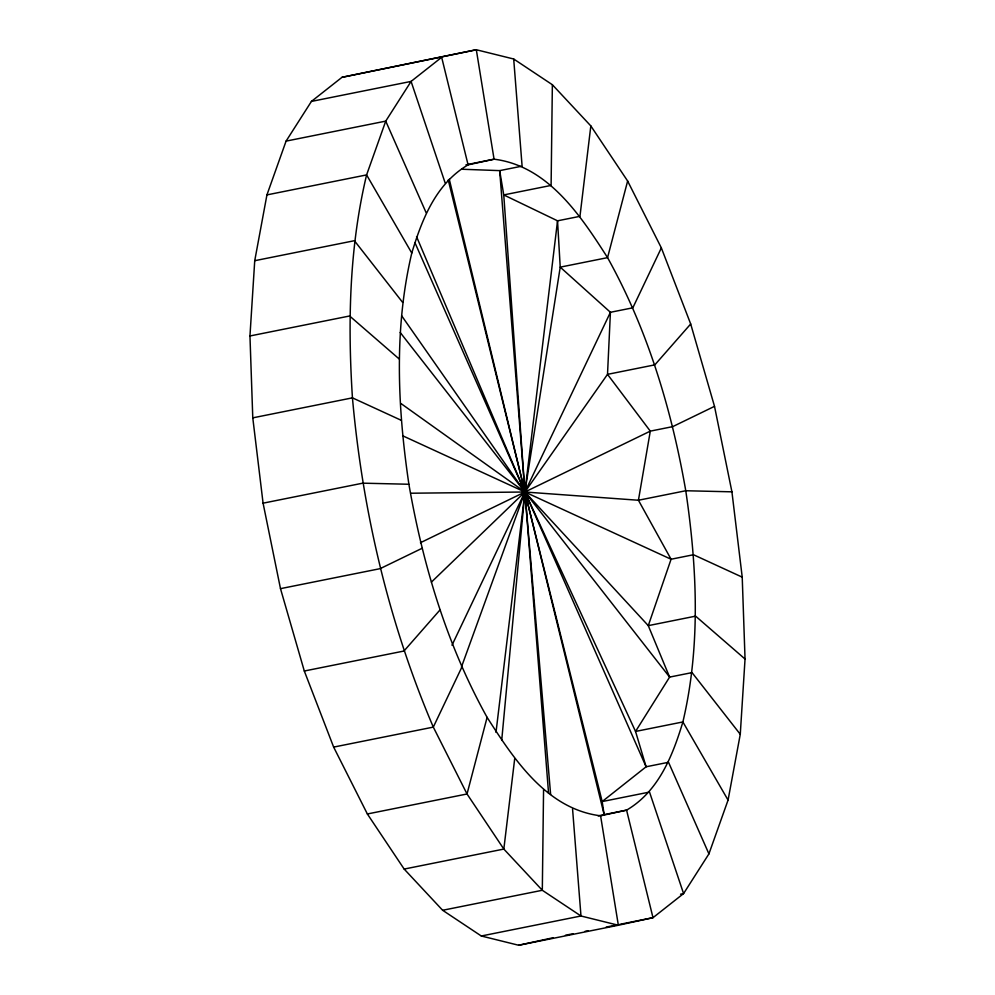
<?xml version="1.0" encoding="UTF-8"?>
<svg xmlns="http://www.w3.org/2000/svg" width="995" height="995" viewBox="0 0 995 995"><rect width="100%" height="100%" fill="white"/><g stroke="black" fill="none" stroke-linecap="round" stroke-linejoin="round"><path stroke-width="1.49" d="M543.568 789.582L542.312 890.276L580.981 915.997L618.355 925.25L652.994 917.688L683.577 893.585L708.925 853.884L728.066 800.104L740.268 734.298L745.044 659.026L742.22 577.15L731.922 491.828L714.51 406.346L690.692 323.984L661.352 247.904L627.634 181.028L590.831 125.93L552.362 84.724L513.694 59.003L476.319 49.75L342.006 77.311L311.423 101.415L286.075 141.116L266.934 194.896L254.732 260.702L249.956 335.974L252.78 417.85L263.078 503.171L280.49 588.654L304.308 671.016L333.648 747.096L367.366 813.972L404.169 869.07L442.638 910.276L481.306 935.996L518.681 945.25L618.355 925.25L600.594 815.813C546.715 809.097 513.992 759.359 487.102 717.358C446.966 645.208 422.987 565.309 408.895 484.254C397.577 407.751 393.883 328.872 411.781 253.053C421.979 219.273 436.108 183.54 468.085 164.859L494.067 159.188C547.947 165.916 580.67 215.641 607.559 257.643C647.708 329.793 671.675 409.691 685.766 490.746C697.085 567.262 700.791 646.128 682.881 721.947C672.695 755.727 658.553 791.46 626.576 810.141L600.594 815.813M552.362 84.724L551.106 185.418L503.756 194.92L524.912 492.003L550.633 794.458M501.704 740.442L524.912 492.003L560.222 267.145L557.536 220.815L503.756 194.92L499.677 170.63L461.854 169.237M495.995 732.37L557.536 220.815L579.961 216.325L590.831 125.93M514.701 758.688L503.831 849.071L542.312 890.276L442.638 910.276M487.102 717.358L467.028 793.985L503.831 849.071L404.169 869.07M627.634 181.028L607.559 257.643L560.222 267.145L610.42 312.293L607.51 374.356L524.912 492.003L431.42 582.1M461.444 667.048L524.912 492.003L449.28 179.262M451.991 645.233L610.42 312.293L632.845 307.803L661.352 247.904M461.817 667.21L433.31 727.109L467.028 793.985L367.366 813.972M439.815 610.146L403.97 651.029L304.308 671.016M690.692 323.984L654.847 364.854L607.51 374.356L650.295 431.133L638.429 500.249L671.078 559.24L648.28 625.644L669.61 677.097L635.544 731.449L646.103 766.784L602.174 801.56L604.152 814.644L598.169 815.9M420.425 542.723L650.295 431.133L672.719 426.631L714.51 406.346M421.942 548.369L380.152 568.655L280.49 588.654M518.681 945.25L553.332 937.688M342.006 77.311L476.319 49.75L494.067 159.188L465.958 164.822M311.423 101.415L411.084 81.416L441.668 57.312L468.085 164.859M286.075 141.116L385.737 121.116L411.084 81.416L445.151 182.943M266.934 194.896L366.595 174.909L385.737 121.116L426.134 212.719M254.732 260.702L354.407 240.703L402.639 302.405M249.956 335.974L349.618 315.987L399.045 358.859M252.78 417.85L352.441 397.851L401.159 420.263M263.078 503.171L362.752 483.172L408.895 484.254M333.648 747.096L433.31 727.109C388.734 622.584 362.541 510.92 352.441 397.851C347.641 323.288 349.208 247.904 366.595 174.909L411.781 253.053M680.555 894.194L683.577 893.585L649.524 792.07L602.174 801.56L524.912 492.003L416.569 236.661M481.306 935.996L580.981 915.997L572.56 808.873M565.409 935.263L572.958 933.745M585.048 931.32L588.057 930.711M606.179 927.079L616.751 924.952M619.773 924.355L652.994 917.688L626.576 810.141L604.152 814.644L448.247 179.921M410.873 493.221L524.912 492.003L638.429 500.249L685.766 490.746L731.922 491.828M742.22 577.15L693.503 554.737L671.078 559.24L402.627 435.76M401.01 403.56L524.912 492.003L648.28 625.644L695.617 616.141L745.044 659.026M740.268 734.298L692.035 672.608L669.61 677.097L400.201 332.479M401.669 315.801L524.912 492.003L635.544 731.449L682.881 721.947L728.066 800.104M708.925 853.884L668.528 762.282L646.103 766.784L414.952 242.705M513.694 59.003L522.101 166.128L499.677 170.63L548.568 793.289"/></g></svg>
